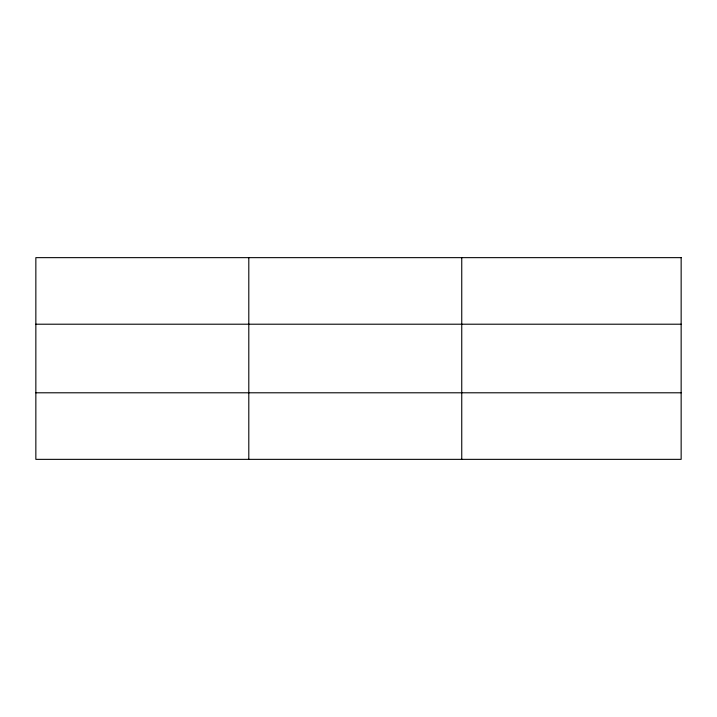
<?xml version="1.0" encoding="UTF-8"?>
<svg xmlns="http://www.w3.org/2000/svg" width="717" height="717" viewBox="0 0 717 717"><rect width="100%" height="100%" fill="white"/><g stroke="black" fill="none" stroke-linecap="round" stroke-linejoin="round"><path stroke-width="1.08" d="M248.799 257.645L248.799 459.355M461.748 257.645L461.748 459.355M35.85 324.209L681.15 324.209M35.85 392.791L681.15 392.791M681.15 257.645L681.15 459.355L35.85 459.355L35.85 257.645L681.15 257.645"/></g></svg>
